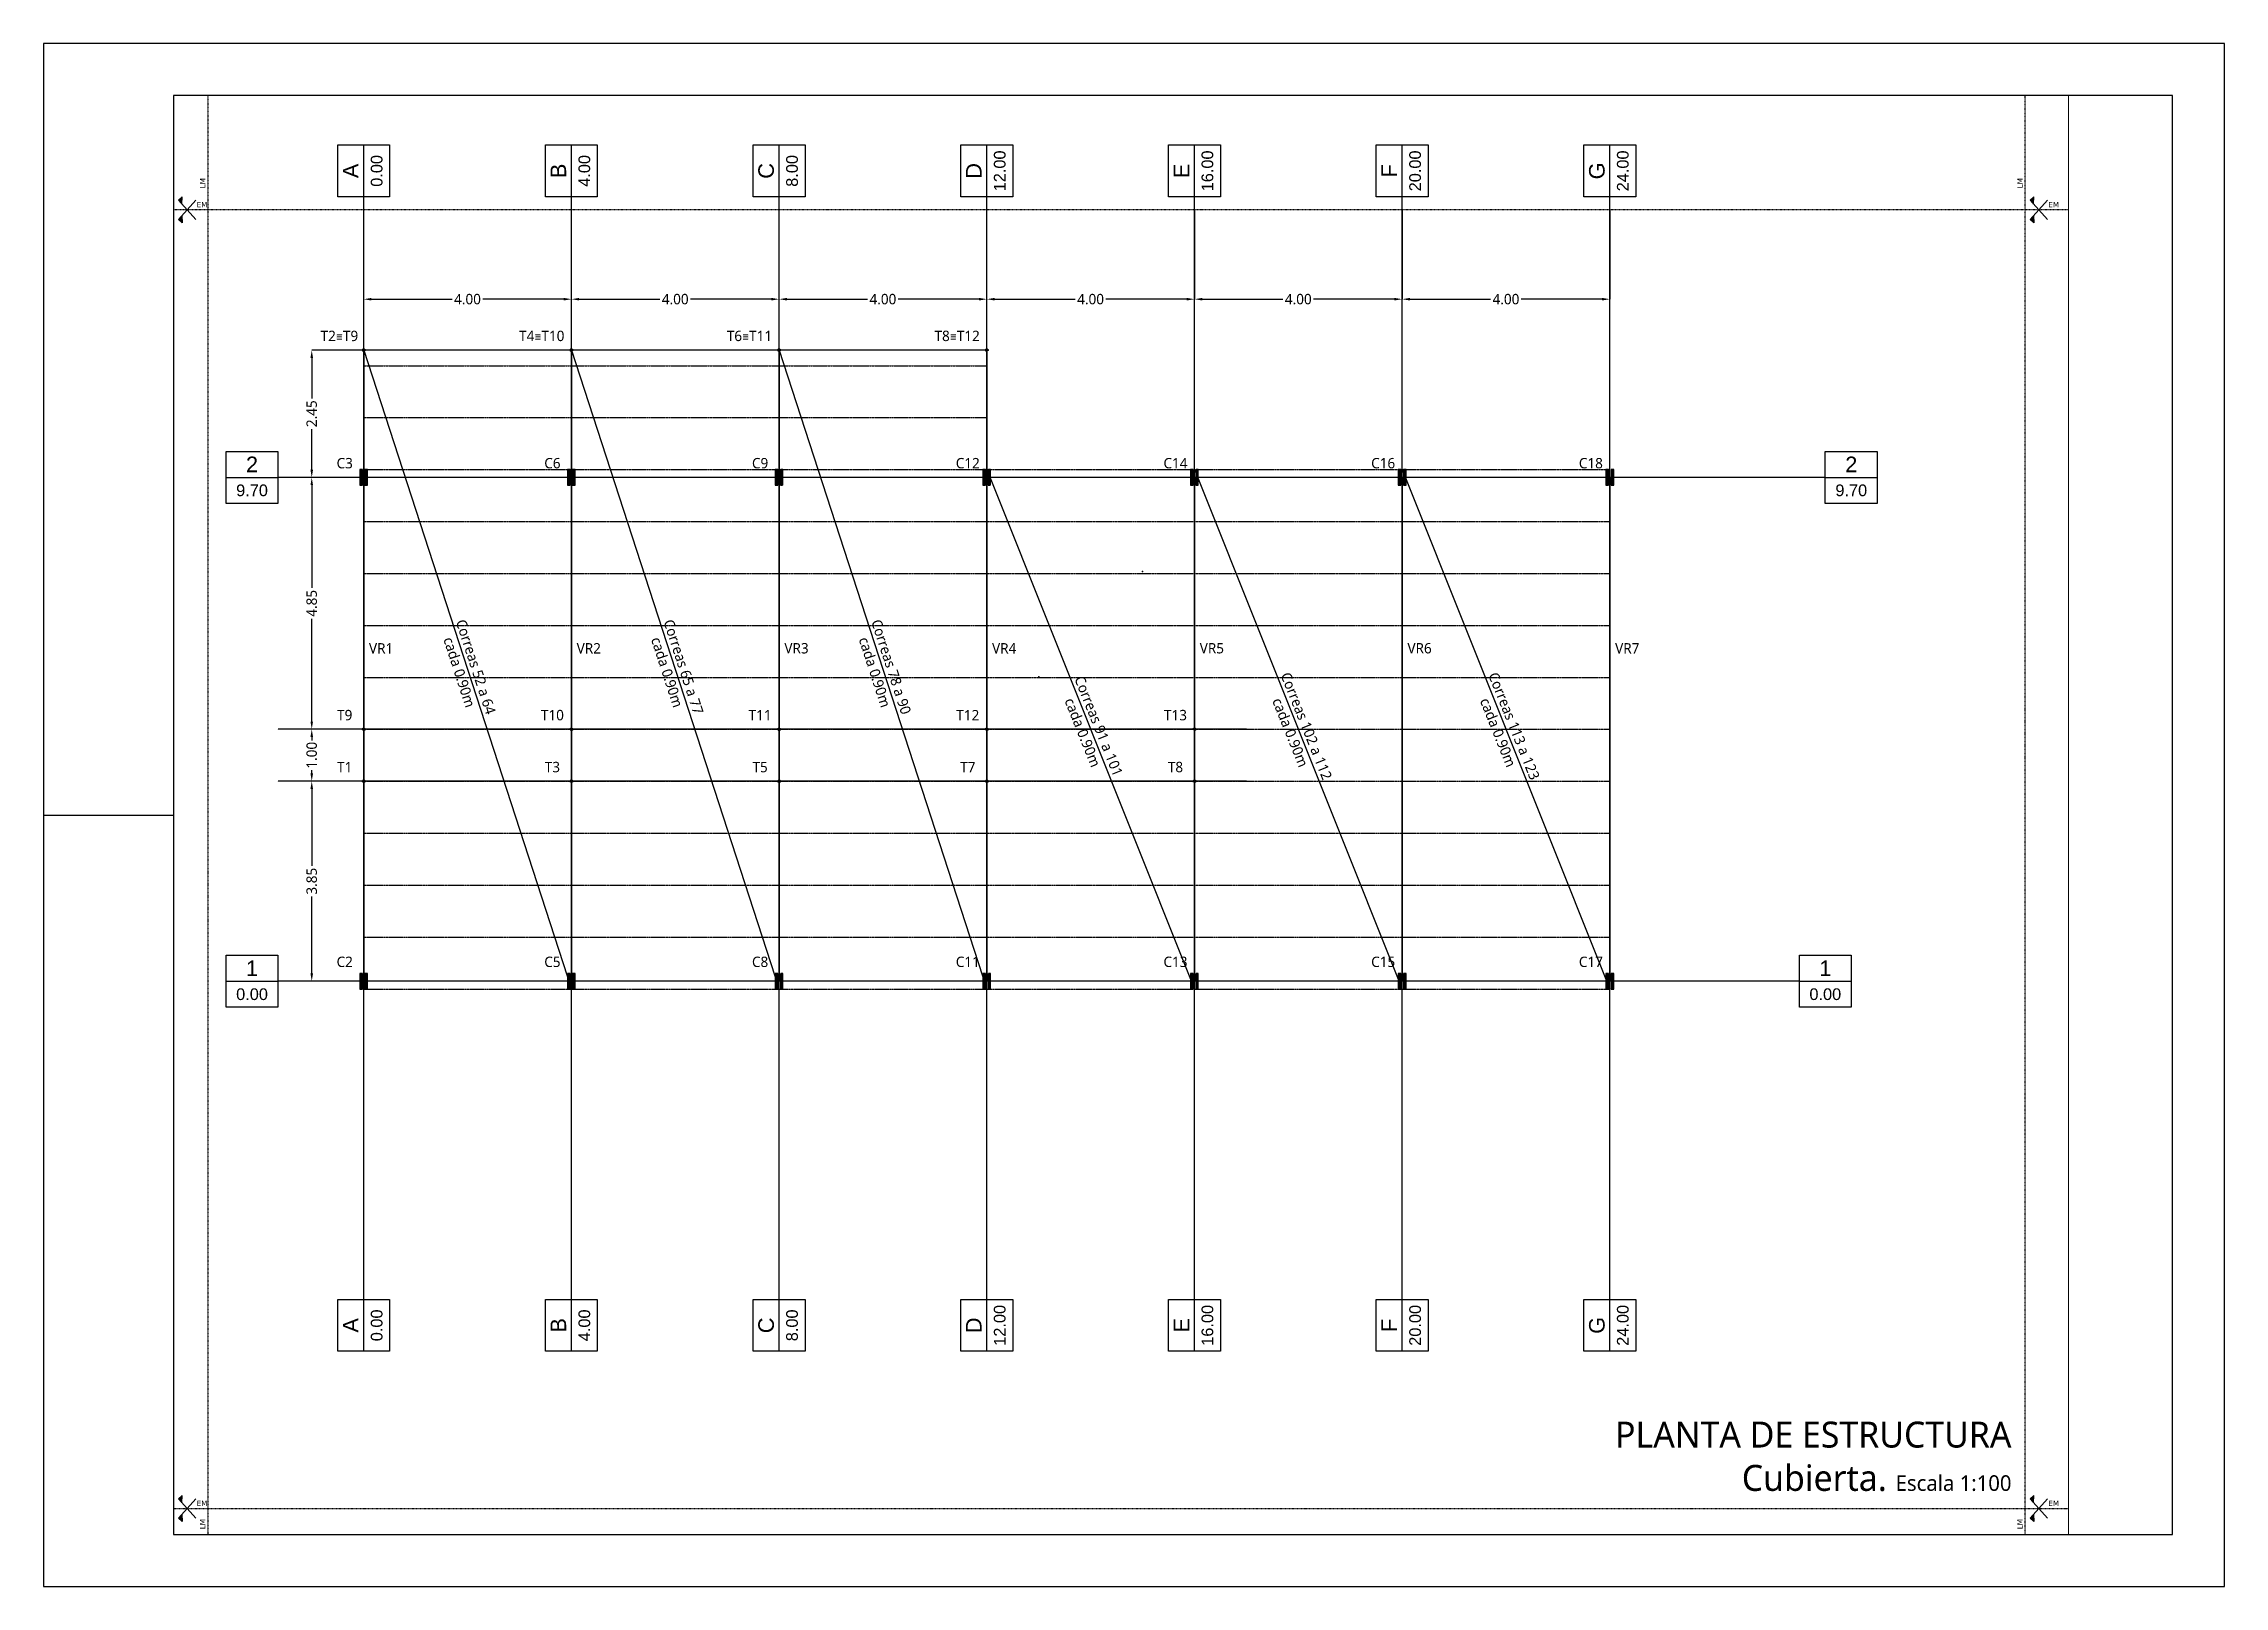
# Paper-space layout 'ES Cubierta' of a CAD drawing. Header units: inches, sheet in millimetres. Extents: x 0 to 420, y 0 to 297.
# The model-space entities are those that its viewports show. They can reach past a viewport. Long polylines and large blocks are cut down to what shows.
import ezdxf

# ---------------------------------------------------------------- set-up
doc = ezdxf.new("R2010")
doc.units = ezdxf.units.IN
doc.header["$MEASUREMENT"] = 0
for name, pattern in [('CENTER2', [1.125, 0.75, -0.125, 0.125, -0.125]), ('CONTINUA', [0]), ('DASHDOT', [25.4, 12.7, -6.35, 0, -6.35]), ('DASHDOTX2', [2, 1, -0.5, 0, -0.5]), ('DASHED2', [0.375, 0.25, -0.125]), ('DIVIDEX2', [63.5, 25.4, -12.7, 0, -12.7, 0, -12.7])]:
    doc.linetypes.add(name, pattern=pattern)
doc.layers.get('Defpoints').update_dxf_attribs({"color": 140})
for name, color, linetype in [('DIM-Cotas100', 2, 'Continuous'), ('DIM-Estructura', 2, 'Continuous'), ('EJES-Estructura', 3, 'CENTER2'), ('EJES-Terreno', 2, 'DIVIDEX2'), ('ES-Primaria', 3, 'CENTER2'), ('ES-Secundaria', 1, 'DASHED2'), ('HTC-Estructura', 250, 'CONTINUA'), ('TXT-Estructura', 4, 'DASHDOT')]:
    doc.layers.add(name, color=color, linetype=linetype)
doc.styles.add('2.0 RobotoLight', font='Roboto-Light.ttf', dxfattribs={"height": 0.2})
doc.styles.get("Standard").update_dxf_attribs({"font": 'arial.ttf'})
doc.dimstyles.new('Estructura', dxfattribs={"dimtxt": 0.2, "dimasz": 0.15, "dimexe": 0, "dimexo": 0, "dimgap": 0.04, "dimtad": 0, "dimrnd": 0.001, "dimzin": 0, "dimdsep": 46, "dimtxsty": '2.0 RobotoLight', "dimcen": 0.09, "dimclre": 8, "dimadec": 0, "dimazin": 0, "dimtfac": 1, "dimtix": 1, "dimtmove": 2, "dimatfit": 3, "dimfxl": 1, "dimtolj": 1, "dimtzin": 0, "dimarcsym": 0})

# ---------------------------------------------------------------- blocks, each defined once
blk = doc.blocks.new('casilleros')
at = {"color": 4, "linetype": 'Continuous', "ltscale": 0.7}
blk.add_line((-0.5, 0), (0.5, 0), dxfattribs=at)
blk.add_lwpolyline([(0.5, -0.5), (-0.5, -0.5), (-0.5, 0.5), (0.5, 0.5)], close=True, dxfattribs=at)
blk = doc.blocks.new('eje')
h = blk.add_hatch(color=256)
h.dxf.hatch_style = 1
h.paths.add_polyline_path([(-277.836, -131.917), (-277.829, -132.058), (-277.762, -131.984)])
h = blk.add_hatch(color=256)
h.dxf.hatch_style = 1
h.paths.add_polyline_path([(-277.762, -132.353), (-277.829, -132.279), (-277.836, -132.42)])
at = {"linetype": 'CONTINUA'}
for points in [[(-277.829, -132.058), (-277.836, -131.917), (-277.762, -131.984), (-278.1, -132.353)], [(-277.829, -132.279), (-277.836, -132.42), (-277.762, -132.353), (-278.1, -131.984)]]:
    blk.add_lwpolyline(points, dxfattribs=at)
blk = doc.blocks.new('columna')
at = {"layer": 'HTC-Estructura'}
h = blk.add_hatch(color=256, dxfattribs=at)
h.dxf.hatch_style = 1
h.paths.add_polyline_path([(0.1, 0), (0.15, 0), (0.15, 0.3), (0.1, 0.3)])
h.paths.add_polyline_path([(0, 0), (0.05, 0), (0.05, 0.3), (0, 0.3)])
for points in [[(0, 0), (0.05, 0), (0.05, 0.3), (0, 0.3)], [(0.1, 0), (0.15, 0), (0.15, 0.3), (0.1, 0.3)]]:
    blk.add_lwpolyline(points, close=True)
blk = doc.blocks.new('*D68')
at = {"layer": 'Defpoints', "color": 0, "lineweight": -3, "transparency": 16777216}
for p in [(3, -77.7), (2, -80.15), (3, -80.15)]:
    blk.add_point(p, dxfattribs=at)
at = {"layer": 'DIM-Estructura', "color": 8, "lineweight": -2, "transparency": 16777216}
for p, q in [((3, -77.7), (2, -77.7)), ((3, -80.15), (2, -80.15))]:
    blk.add_line(p, q, dxfattribs=at)
at = {"layer": 'DIM-Estructura', "color": 0, "lineweight": -2, "transparency": 16777216}
for p, q in [((2, -77.85), (2, -78.631)), ((2, -80), (2, -79.219))]:
    blk.add_line(p, q, dxfattribs=at)
at = {"layer": 'DIM-Estructura', "color": 0, "lineweight": -3, "transparency": 16777216}
for points in [[(1.975, -77.85), (2.025, -77.85), (2, -77.7)], [(1.975, -80), (2.025, -80), (2, -80.15)]]:
    blk.add_solid(points, dxfattribs=at)
at = {"layer": 'DIM-Estructura', "color": 0, "lineweight": -3, "transparency": 16777216, "insert": (2, -78.925), "char_height": 0.2, "attachment_point": 5, "rotation": 90, "style": '2.0 RobotoLight'}
blk.add_mtext('\\A1;2.45', dxfattribs=at)
blk = doc.blocks.new('*D69')
at = {"layer": 'Defpoints', "color": 0, "lineweight": -3, "transparency": 16777216}
for p in [(3, -80.15), (2, -85), (3, -85)]:
    blk.add_point(p, dxfattribs=at)
at = {"layer": 'DIM-Estructura', "color": 8, "lineweight": -2, "transparency": 16777216}
for p, q in [((3, -80.15), (2, -80.15)), ((3, -85), (2, -85))]:
    blk.add_line(p, q, dxfattribs=at)
at = {"layer": 'DIM-Estructura', "color": 0, "lineweight": -2, "transparency": 16777216}
for p, q in [((2, -80.3), (2, -82.278)), ((2, -84.85), (2, -82.872))]:
    blk.add_line(p, q, dxfattribs=at)
at = {"layer": 'DIM-Estructura', "color": 0, "lineweight": -3, "transparency": 16777216}
for points in [[(1.975, -80.3), (2.025, -80.3), (2, -80.15)], [(1.975, -84.85), (2.025, -84.85), (2, -85)]]:
    blk.add_solid(points, dxfattribs=at)
at = {"layer": 'DIM-Estructura', "color": 0, "lineweight": -3, "transparency": 16777216, "insert": (2, -82.575), "char_height": 0.2, "attachment_point": 5, "rotation": 90, "style": '2.0 RobotoLight'}
blk.add_mtext('\\A1;4.85', dxfattribs=at)
blk = doc.blocks.new('*D70')
at = {"layer": 'Defpoints', "color": 0, "lineweight": -3, "transparency": 16777216}
for p in [(3, -85), (2, -86), (3, -86)]:
    blk.add_point(p, dxfattribs=at)
at = {"layer": 'DIM-Estructura', "color": 8, "lineweight": -2, "transparency": 16777216}
for p, q in [((3, -85), (2, -85)), ((3, -86), (2, -86))]:
    blk.add_line(p, q, dxfattribs=at)
at = {"layer": 'DIM-Estructura', "color": 0, "lineweight": -2, "transparency": 16777216}
for p, q in [((2, -85.15), (2, -85.213)), ((2, -85.85), (2, -85.787))]:
    blk.add_line(p, q, dxfattribs=at)
at = {"layer": 'DIM-Estructura', "color": 0, "lineweight": -3, "transparency": 16777216}
for points in [[(1.975, -85.15), (2.025, -85.15), (2, -85)], [(1.975, -85.85), (2.025, -85.85), (2, -86)]]:
    blk.add_solid(points, dxfattribs=at)
at = {"layer": 'DIM-Estructura', "color": 0, "lineweight": -3, "transparency": 16777216, "insert": (2, -85.5), "char_height": 0.2, "attachment_point": 5, "rotation": 90, "style": '2.0 RobotoLight'}
blk.add_mtext('\\A1;1.00', dxfattribs=at)
blk = doc.blocks.new('*D71')
at = {"layer": 'Defpoints', "color": 0, "lineweight": -3, "transparency": 16777216}
for p in [(3, -86), (2, -89.85), (3, -89.85)]:
    blk.add_point(p, dxfattribs=at)
at = {"layer": 'DIM-Estructura', "color": 8, "lineweight": -2, "transparency": 16777216}
for p, q in [((3, -86), (2, -86)), ((3, -89.85), (2, -89.85))]:
    blk.add_line(p, q, dxfattribs=at)
at = {"layer": 'DIM-Estructura', "color": 0, "lineweight": -2, "transparency": 16777216}
for p, q in [((2, -86.15), (2, -87.63)), ((2, -89.7), (2, -88.22))]:
    blk.add_line(p, q, dxfattribs=at)
at = {"layer": 'DIM-Estructura', "color": 0, "lineweight": -3, "transparency": 16777216}
for points in [[(1.975, -86.15), (2.025, -86.15), (2, -86)], [(1.975, -89.7), (2.025, -89.7), (2, -89.85)]]:
    blk.add_solid(points, dxfattribs=at)
at = {"layer": 'DIM-Estructura', "color": 0, "lineweight": -3, "transparency": 16777216, "insert": (2, -87.925), "char_height": 0.2, "attachment_point": 5, "rotation": 90, "style": '2.0 RobotoLight'}
blk.add_mtext('\\A1;3.85', dxfattribs=at)
blk = doc.blocks.new('*D72')
at = {"layer": 'Defpoints', "color": 0, "lineweight": -3, "transparency": 16777216}
for p in [(7, -76.72), (3, -77.7), (7, -77.7)]:
    blk.add_point(p, dxfattribs=at)
at = {"layer": 'DIM-Estructura', "color": 8, "lineweight": -2, "transparency": 16777216}
for p, q in [((3, -77.7), (3, -76.72)), ((7, -77.7), (7, -76.72))]:
    blk.add_line(p, q, dxfattribs=at)
at = {"layer": 'DIM-Estructura', "color": 0, "lineweight": -2, "transparency": 16777216}
for p, q in [((3.15, -76.72), (4.705, -76.72)), ((6.85, -76.72), (5.295, -76.72))]:
    blk.add_line(p, q, dxfattribs=at)
at = {"layer": 'DIM-Estructura', "color": 0, "lineweight": -3, "transparency": 16777216}
for points in [[(3.15, -76.695), (3.15, -76.745), (3, -76.72)], [(6.85, -76.695), (6.85, -76.745), (7, -76.72)]]:
    blk.add_solid(points, dxfattribs=at)
at = {"layer": 'DIM-Estructura', "color": 0, "lineweight": -3, "transparency": 16777216, "insert": (5, -76.72), "char_height": 0.2, "attachment_point": 5, "style": '2.0 RobotoLight'}
blk.add_mtext('\\A1;4.00', dxfattribs=at)
blk = doc.blocks.new('*D73')
at = {"layer": 'Defpoints', "color": 0, "lineweight": -3, "transparency": 16777216}
for p in [(11, -76.72), (7, -77.7), (11, -77.7)]:
    blk.add_point(p, dxfattribs=at)
at = {"layer": 'DIM-Estructura', "color": 8, "lineweight": -2, "transparency": 16777216}
for p, q in [((7, -77.7), (7, -76.72)), ((11, -77.7), (11, -76.72))]:
    blk.add_line(p, q, dxfattribs=at)
at = {"layer": 'DIM-Estructura', "color": 0, "lineweight": -2, "transparency": 16777216}
for p, q in [((7.15, -76.72), (8.705, -76.72)), ((10.85, -76.72), (9.295, -76.72))]:
    blk.add_line(p, q, dxfattribs=at)
at = {"layer": 'DIM-Estructura', "color": 0, "lineweight": -3, "transparency": 16777216}
for points in [[(7.15, -76.695), (7.15, -76.745), (7, -76.72)], [(10.85, -76.695), (10.85, -76.745), (11, -76.72)]]:
    blk.add_solid(points, dxfattribs=at)
at = {"layer": 'DIM-Estructura', "color": 0, "lineweight": -3, "transparency": 16777216, "insert": (9, -76.72), "char_height": 0.2, "attachment_point": 5, "style": '2.0 RobotoLight'}
blk.add_mtext('\\A1;4.00', dxfattribs=at)
blk = doc.blocks.new('*D74')
at = {"layer": 'Defpoints', "color": 0, "lineweight": -3, "transparency": 16777216}
for p in [(15, -76.72), (11, -77.7), (15, -77.7)]:
    blk.add_point(p, dxfattribs=at)
at = {"layer": 'DIM-Estructura', "color": 8, "lineweight": -2, "transparency": 16777216}
for p, q in [((11, -77.7), (11, -76.72)), ((15, -77.7), (15, -76.72))]:
    blk.add_line(p, q, dxfattribs=at)
at = {"layer": 'DIM-Estructura', "color": 0, "lineweight": -2, "transparency": 16777216}
for p, q in [((11.15, -76.72), (12.705, -76.72)), ((14.85, -76.72), (13.295, -76.72))]:
    blk.add_line(p, q, dxfattribs=at)
at = {"layer": 'DIM-Estructura', "color": 0, "lineweight": -3, "transparency": 16777216}
for points in [[(11.15, -76.695), (11.15, -76.745), (11, -76.72)], [(14.85, -76.695), (14.85, -76.745), (15, -76.72)]]:
    blk.add_solid(points, dxfattribs=at)
at = {"layer": 'DIM-Estructura', "color": 0, "lineweight": -3, "transparency": 16777216, "insert": (13, -76.72), "char_height": 0.2, "attachment_point": 5, "style": '2.0 RobotoLight'}
blk.add_mtext('\\A1;4.00', dxfattribs=at)
blk = doc.blocks.new('*D75')
at = {"layer": 'Defpoints', "color": 0, "lineweight": -3, "transparency": 16777216}
for p in [(19, -75), (19, -76.72), (15, -77.7)]:
    blk.add_point(p, dxfattribs=at)
at = {"layer": 'DIM-Estructura', "color": 8, "lineweight": -2, "transparency": 16777216}
for p, q in [((19, -75), (19, -76.72)), ((15, -77.7), (15, -76.72))]:
    blk.add_line(p, q, dxfattribs=at)
at = {"layer": 'DIM-Estructura', "color": 0, "lineweight": -2, "transparency": 16777216}
for p, q in [((15.15, -76.72), (16.705, -76.72)), ((18.85, -76.72), (17.295, -76.72))]:
    blk.add_line(p, q, dxfattribs=at)
at = {"layer": 'DIM-Estructura', "color": 0, "lineweight": -3, "transparency": 16777216}
for points in [[(15.15, -76.695), (15.15, -76.745), (15, -76.72)], [(18.85, -76.695), (18.85, -76.745), (19, -76.72)]]:
    blk.add_solid(points, dxfattribs=at)
at = {"layer": 'DIM-Estructura', "color": 0, "lineweight": -3, "transparency": 16777216, "insert": (17, -76.72), "char_height": 0.2, "attachment_point": 5, "style": '2.0 RobotoLight'}
blk.add_mtext('\\A1;4.00', dxfattribs=at)
blk = doc.blocks.new('*D76')
at = {"layer": 'Defpoints', "color": 0, "lineweight": -3, "transparency": 16777216}
for p in [(19, -75), (23, -75), (23, -76.72)]:
    blk.add_point(p, dxfattribs=at)
at = {"layer": 'DIM-Estructura', "color": 8, "lineweight": -2, "transparency": 16777216}
for p, q in [((19, -75), (19, -76.72)), ((23, -75), (23, -76.72))]:
    blk.add_line(p, q, dxfattribs=at)
at = {"layer": 'DIM-Estructura', "color": 0, "lineweight": -2, "transparency": 16777216}
for p, q in [((19.15, -76.72), (20.705, -76.72)), ((22.85, -76.72), (21.295, -76.72))]:
    blk.add_line(p, q, dxfattribs=at)
at = {"layer": 'DIM-Estructura', "color": 0, "lineweight": -3, "transparency": 16777216}
for points in [[(19.15, -76.695), (19.15, -76.745), (19, -76.72)], [(22.85, -76.695), (22.85, -76.745), (23, -76.72)]]:
    blk.add_solid(points, dxfattribs=at)
at = {"layer": 'DIM-Estructura', "color": 0, "lineweight": -3, "transparency": 16777216, "insert": (21, -76.72), "char_height": 0.2, "attachment_point": 5, "style": '2.0 RobotoLight'}
blk.add_mtext('\\A1;4.00', dxfattribs=at)
blk = doc.blocks.new('*D77')
at = {"layer": 'Defpoints', "color": 0, "lineweight": -3, "transparency": 16777216}
for p in [(23, -75), (27, -75), (27, -76.72)]:
    blk.add_point(p, dxfattribs=at)
at = {"layer": 'DIM-Estructura', "color": 8, "lineweight": -2, "transparency": 16777216}
for p, q in [((23, -75), (23, -76.72)), ((27, -75), (27, -76.72))]:
    blk.add_line(p, q, dxfattribs=at)
at = {"layer": 'DIM-Estructura', "color": 0, "lineweight": -2, "transparency": 16777216}
for p, q in [((23.15, -76.72), (24.705, -76.72)), ((26.85, -76.72), (25.295, -76.72))]:
    blk.add_line(p, q, dxfattribs=at)
at = {"layer": 'DIM-Estructura', "color": 0, "lineweight": -3, "transparency": 16777216}
for points in [[(23.15, -76.695), (23.15, -76.745), (23, -76.72)], [(26.85, -76.695), (26.85, -76.745), (27, -76.72)]]:
    blk.add_solid(points, dxfattribs=at)
at = {"layer": 'DIM-Estructura', "color": 0, "lineweight": -3, "transparency": 16777216, "insert": (25, -76.72), "char_height": 0.2, "attachment_point": 5, "style": '2.0 RobotoLight'}
blk.add_mtext('\\A1;4.00', dxfattribs=at)

msp = doc.modelspace()

# ---------------------------------------------------------------- linework, layer by layer
at = {"layer": 'DIM-Estructura', "lineweight": -3}
for p in [(18, -81.962), (16, -83.987)]:
    msp.add_point(p, dxfattribs=at)
at = {"layer": 'EJES-Estructura'}
for p, q in [((3, -95.975), (3, -74.75)), ((7, -95.975), (7, -74.75)), ((11, -95.975), (11, -74.75)), ((15, -95.975), (15, -74.75)), ((19, -95.975), (19, -74.75)), ((23, -95.975), (23, -74.75)), ((27, -95.975), (27, -74.75)), ((31.15, -80.15), (1.35, -80.15)), ((20, -85), (1.35, -85)), ((20, -86), (1.35, -86)), ((30.65, -89.85), (1.35, -89.85))]:
    msp.add_line(p, q, dxfattribs=at)
at = {"layer": 'EJES-Estructura', "lineweight": -3}
msp.add_line((15, -77.7), (2, -77.7), dxfattribs=at)
at = {"layer": 'EJES-Terreno', "linetype": 'DASHDOTX2'}
for p, q in [((0, -70), (0, -105)), ((35, -105), (35, -70)), ((40, -75), (-5, -75)), ((-5, -100), (40, -100))]:
    msp.add_line(p, q, dxfattribs=at)
at = {"layer": 'ES-Primaria', "lineweight": -3}
for p, q in [((3, -77.7), (3, -89.85)), ((7, -77.7), (7, -89.85)), ((11, -77.7), (11, -89.85)), ((15, -77.7), (15, -89.85)), ((19, -80.15), (19, -89.85)), ((23, -80.15), (23, -89.85)), ((27, -80.15), (27, -89.85))]:
    msp.add_line(p, q, dxfattribs=at)
for centre in [(3, -77.7), (7, -77.7), (11, -77.7), (15, -77.7), (3, -85), (7, -85), (11, -85), (15, -85), (19, -85), (3, -86), (7, -86), (11, -86), (15, -86), (19, -86)]:
    msp.add_circle(centre, 0.025, dxfattribs=at)
at = {"layer": 'ES-Secundaria', "color": 8, "linetype": 'Continuous', "lineweight": -3}
for p, q in [((3, -77.7), (7, -90)), ((7, -77.7), (11, -90)), ((11, -77.7), (15, -90)), ((15, -80), (19, -90)), ((19, -80), (23, -90)), ((23, -80), (27, -90))]:
    msp.add_line(p, q, dxfattribs=at)
at = {"layer": 'ES-Secundaria', "lineweight": -3}
for p, q in [((3, -78), (15, -78)), ((3, -79), (15, -79)), ((3, -80), (27, -80)), ((3, -81), (27, -81)), ((3, -82), (27, -82)), ((3, -83), (27, -83)), ((3, -84), (27, -84)), ((3, -85), (27, -85)), ((3, -86), (27, -86)), ((3, -87), (27, -87)), ((3, -88), (27, -88)), ((3, -89), (27, -89)), ((3, -90), (27, -90))]:
    msp.add_line(p, q, dxfattribs=at)

# ---------------------------------------------------------------- block references
at = {"layer": 'EJES-Terreno', "linetype": 'CONTINUA', "xscale": -1}
for p in [(-278.331, 57.168), (-242.668, 57.168), (-278.331, 32.168), (-242.668, 32.168)]:
    msp.add_blockref('eje', p, dxfattribs=at)
at = {"layer": 'ES-Primaria', "rotation": 180}
for p in [(3.075, -80), (7.075, -80), (11.075, -80), (15.075, -80), (19.075, -80), (23.075, -80), (27.075, -80), (3.075, -89.7), (7.075, -89.7), (11.075, -89.7), (15.075, -89.7), (19.075, -89.7), (23.075, -89.7), (27.075, -89.7)]:
    msp.add_blockref('columna', p, dxfattribs=at)
at = {"layer": 'TXT-Estructura'}
for p, rotation in [((3, -74.25), 89.99999999999999), ((7, -74.25), 89.99999999999999), ((11, -74.25), 89.99999999999999), ((15, -74.25), 89.99999999999999), ((19, -74.25), 90.00000000000365), ((23, -74.25), 89.99999999999999), ((27, -74.25), 89.99999999999999), ((3, -96.475), 89.99999999999999), ((7, -96.475), 89.99999999999999), ((11, -96.475), 89.99999999999999), ((15, -96.475), 89.99999999999999), ((19, -96.475), 90.00000000000365), ((23, -96.475), 89.99999999999999), ((27, -96.475), 89.99999999999999)]:
    msp.add_blockref('casilleros', p, dxfattribs=dict(at, rotation=rotation))
for p in [(0.85, -80.15), (31.65, -80.15), (0.85, -89.85), (31.15, -89.85)]:
    msp.add_blockref('casilleros', p, dxfattribs=at)

# ---------------------------------------------------------------- texts
at = {"layer": 'EJES-Terreno', "linetype": 'CONTINUA', "char_height": 0.1, "attachment_point": 8, "rotation": 90}
for insert in [(-0.05, -74.453), (34.95, -74.453), (-0.05, -100.269), (34.95, -100.269)]:
    msp.add_mtext_dynamic_manual_height_columns('\\pxql;{\\fVerdana|b0|i0|c0|p34;LM}', width=0.26214, gutter_width=12.5, heights=[0], dxfattribs=dict(at, insert=insert))
at = {"layer": 'EJES-Terreno', "linetype": 'CONTINUA', "char_height": 0.1, "attachment_point": 8}
for insert in [(-0.085, -74.95), (35.578, -74.95), (-0.085, -99.95), (35.578, -99.95)]:
    msp.add_mtext_dynamic_manual_height_columns('\\pxql;{\\fVerdana|b0|i0|c0|p34;EM}', width=0.26214, gutter_width=12.5, heights=[0], dxfattribs=dict(at, insert=insert))
at = {"layer": 'ES-Primaria', "lineweight": -3, "char_height": 0.2, "attachment_point": 5, "style": '2.0 RobotoLight'}
for s, insert in [('T2{\\fISOCPEUR|b0|i0|c0|p34;≡}T9', (2.533, -77.428)), ('T4{\\fISOCPEUR|b0|i0|c0|p34;≡}T10', (6.43, -77.428)), ('T6{\\fISOCPEUR|b0|i0|c0|p34;≡}T11', (10.43, -77.428)), ('T8{\\fISOCPEUR|b0|i0|c0|p34;≡}T12', (14.43, -77.428)), ('C3', (2.635, -79.878)), ('C6', (6.635, -79.878)), ('C9', (10.635, -79.878)), ('C12', (14.635, -79.878)), ('C14', (18.635, -79.878)), ('C16', (22.635, -79.878)), ('C18', (26.635, -79.878)), ('VR1', (3.336, -83.441)), ('VR2', (7.336, -83.441)), ('VR3', (11.336, -83.441)), ('VR4', (15.336, -83.441)), ('VR5', (19.336, -83.441)), ('VR6', (23.336, -83.441)), ('VR7', (27.336, -83.441)), ('T9', (2.635, -84.728)), ('T10', (6.635, -84.728)), ('T11', (10.635, -84.728)), ('T12', (14.635, -84.728)), ('T13', (18.635, -84.728)), ('T1', (2.635, -85.728)), ('T3', (6.635, -85.728)), ('T5', (10.635, -85.728)), ('T7', (14.635, -85.728)), ('T8', (18.635, -85.728)), ('C2', (2.635, -89.478)), ('C5', (6.635, -89.478)), ('C8', (10.635, -89.478)), ('C11', (14.635, -89.478)), ('C13', (18.635, -89.478)), ('C15', (22.635, -89.478)), ('C17', (26.635, -89.478))]:
    msp.add_mtext_dynamic_manual_height_columns(s, width=2.47492, gutter_width=1, heights=[0.612], dxfattribs=dict(at, insert=insert))
at = {"layer": 'ES-Secundaria', "lineweight": -3, "char_height": 0.2, "attachment_point": 5, "style": '2.0 RobotoLight'}
for s, insert, rotation in [('Correas 52 a 64 cada 0.90m', (5, -83.85), 288.0147), ('Correas 65 a 77 cada 0.90m', (9, -83.85), 288.0147), ('Correas 78 a 90\\Pcada 0.90m', (13, -83.85), 288.0147), ('Correas 91 a 101\\Pcada 0.90m', (17, -85), 291.8014), ('Correas 102 a 112\\Pcada 0.90m', (21, -85), 291.8014), ('Correas 113 a 123\\Pcada 0.90m', (25, -85), 291.8014)]:
    msp.add_mtext_dynamic_manual_height_columns(s, width=2.47492, gutter_width=1, heights=[0.612], dxfattribs=dict(at, insert=insert, rotation=rotation))
at = {"layer": 'TXT-Estructura', "ltscale": 0.7, "attachment_point": 1, "rotation": 90}
for s, insert, char_height in [('\\pxqc;12.00', (15.137, -74.75), 0.225), ('\\pxqc;16.00', (19.137, -74.75), 0.225), ('\\pxqc;20.00', (23.137, -74.75), 0.225), ('\\pxqc;24.00', (27.137, -74.75), 0.225), ('\\pxqc;A', (2.6, -74.75), 0.3), ('\\pxqc;0.00', (3.137, -74.75), 0.225), ('\\pxqc;B', (6.6, -74.75), 0.3), ('\\pxqc;4.00', (7.137, -74.75), 0.225), ('\\pxqc;C', (10.6, -74.75), 0.3), ('\\pxqc;8.00', (11.137, -74.75), 0.225), ('\\pxqc;D', (14.6, -74.75), 0.3), ('\\pxqc;E', (18.6, -74.75), 0.3), ('\\pxqc;F', (22.6, -74.75), 0.3), ('\\pxqc;G', (26.6, -74.75), 0.3), ('\\pxqc;12.00', (15.137, -96.975), 0.225), ('\\pxqc;16.00', (19.137, -96.975), 0.225), ('\\pxqc;20.00', (23.137, -96.975), 0.225), ('\\pxqc;24.00', (27.137, -96.975), 0.225), ('\\pxqc;A', (2.6, -96.975), 0.3), ('\\pxqc;0.00', (3.137, -96.975), 0.225), ('\\pxqc;B', (6.6, -96.975), 0.3), ('\\pxqc;4.00', (7.137, -96.975), 0.225), ('\\pxqc;C', (10.6, -96.975), 0.3), ('\\pxqc;8.00', (11.137, -96.975), 0.225), ('\\pxqc;D', (14.6, -96.975), 0.3), ('\\pxqc;E', (18.6, -96.975), 0.3), ('\\pxqc;F', (22.6, -96.975), 0.3), ('\\pxqc;G', (26.6, -96.975), 0.3)]:
    msp.add_mtext_dynamic_manual_height_columns(s, width=1, gutter_width=12.5, heights=[0], dxfattribs=dict(at, insert=insert, char_height=char_height))
at = {"layer": 'TXT-Estructura', "ltscale": 0.7, "attachment_point": 1}
for s, insert, char_height in [('\\pxqc;2', (0.35, -79.75), 0.3), ('\\pxqc;2', (31.15, -79.75), 0.3), ('\\pxqc;9.70', (0.35, -80.287), 0.225), ('\\pxqc;9.70', (31.15, -80.287), 0.225), ('\\pxqc;1', (0.35, -89.45), 0.3), ('\\pxqc;1', (30.65, -89.45), 0.3), ('\\pxqc;0.00', (0.35, -89.987), 0.225), ('\\pxqc;0.00', (30.65, -89.987), 0.225)]:
    msp.add_mtext_dynamic_manual_height_columns(s, width=1, gutter_width=12.5, heights=[0], dxfattribs=dict(at, insert=insert, char_height=char_height))

# ---------------------------------------------------------------- dimensions: what is measured, and where the dimension line sits
at = {"layer": 'DIM-Estructura', "lineweight": -3}
for base, p1, p2, picture, middle in [((19, -76.72), (15, -77.7), (19, -75), '*D75', (17, -76.72)), ((23, -76.72), (19, -75), (23, -75), '*D76', (21, -76.72)), ((27, -76.72), (23, -75), (27, -75), '*D77', (25, -76.72)), ((7, -76.72), (3, -77.7), (7, -77.7), '*D72', (5, -76.72)), ((11, -76.72), (7, -77.7), (11, -77.7), '*D73', (9, -76.72)), ((15, -76.72), (11, -77.7), (15, -77.7), '*D74', (13, -76.72))]:
    dim = msp.add_linear_dim(base=base, p1=p1, p2=p2, dimstyle='Estructura', dxfattribs=at)
    dim.commit()
    dim.dimension.update_dxf_attribs({"geometry": picture, "text_midpoint": middle})
for base, p1, p2, picture, middle in [((2, -80.15), (3, -77.7), (3, -80.15), '*D68', (2, -78.925)), ((2, -85), (3, -80.15), (3, -85), '*D69', (2, -82.575)), ((2, -86), (3, -85), (3, -86), '*D70', (2, -85.5)), ((2, -89.85), (3, -86), (3, -89.85), '*D71', (2, -87.925))]:
    dim = msp.add_linear_dim(base=base, p1=p1, p2=p2, angle=90, dimstyle='Estructura', dxfattribs=at)
    dim.commit()
    dim.dimension.update_dxf_attribs({"geometry": picture, "text_midpoint": middle})

psp = doc.layouts.new('ES Cubierta')

# ---------------------------------------------------------------- linework, layer by layer
at = {"lineweight": -3}
psp.add_lwpolyline([(0, 0), (420, 0), (420, 297), (0, 297)], close=True, dxfattribs=at)
psp.add_lwpolyline([(25, 10), (410, 10), (410, 287), (25, 287)], close=True)
at = {"layer": 'DIM-Cotas100', "color": 9, "lineweight": -3}
psp.add_line((0, 148.5), (25, 148.5), dxfattribs=at)

# ---------------------------------------------------------------- texts
at = {"layer": 'DIM-Cotas100', "lineweight": -3, "insert": (379, 25), "char_height": 5, "width": 365, "attachment_point": 6}
psp.add_mtext('{\\fRoboto|b0|i0|c0|p2;PLANTA DE ESTRUCTURA\\PCubierta. \\H0.6x;Escala 1:100}', dxfattribs=at)

# ---------------------------------------------------------------- viewports
at = {"layer": 'Defpoints', "view_target_point": (41.619, 15)}
vp = psp.add_viewport(center=(207.5, 148.5), size=(365, 277), view_center_point=(-24.033, -101.65), view_height=27.7, dxfattribs=at)
vp.frozen_layers = ['Defpoints', 'DIM-Cotas100']

doc.saveas('drawing.dxf')
